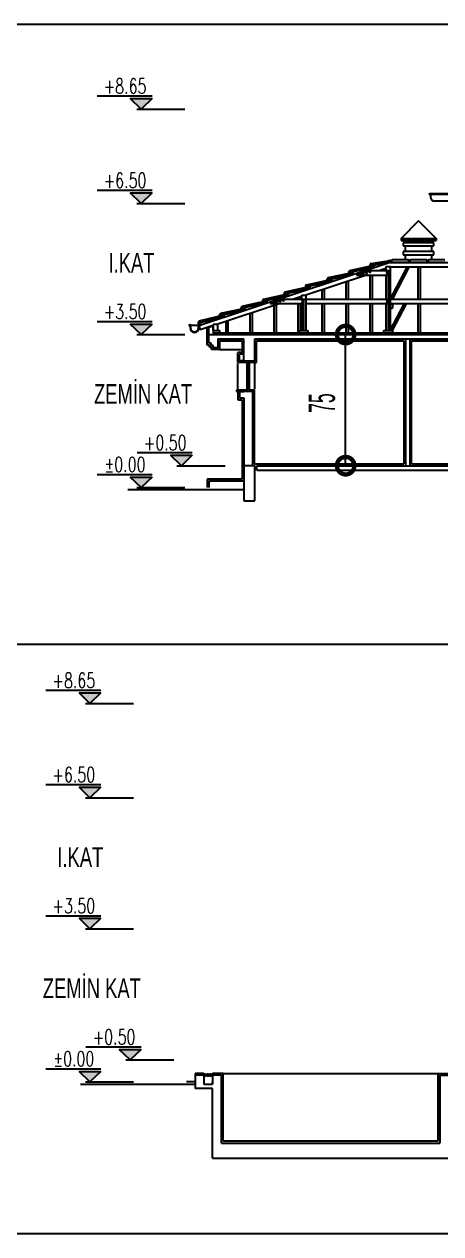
# Model space of a CAD drawing. Extents: x 3907.4 to 3911.57, y -3054.42 to -3053.7.
# Drawn here: x 3907.4813 to 3907.529, y -3054.2076 to -3054.0693 of the extents above; entities that cross this region are included whole.
import ezdxf
from ezdxf.enums import TextEntityAlignment as Align

# ---------------------------------------------------------------- set-up
doc = ezdxf.new("R2010")
doc.units = 0
doc.header["$LTSCALE"] = 2
doc.header["$MEASUREMENT"] = 0
doc.layers.get('0').update_dxf_attribs({"linetype": 'CONTINUOUS'})
for name, color, linetype in [('DOĞRAMA', 2, 'CONTINUOUS'), ('DUVAR', 7, 'CONTINUOUS'), ('KİREMİT', 9, 'CONTINUOUS'), ('MB', 11, 'CONTINUOUS'), ('OLÇÜ', 6, 'CONTINUOUS'), ('SıVA', 6, 'CONTINUOUS'), ('TARAMA', 9, 'CONTINUOUS'), ('TEXT', 11, 'CONTINUOUS')]:
    doc.layers.add(name, color=color, linetype=linetype)
doc.layers.add('Standard', color=7, linetype='CONTINUOUS', lineweight=25)
doc.styles.add('KAPı-PEN', font='simplex.shx', dxfattribs={"width": 0.7, "height": 10})
doc.styles.add('MAHAL', font='stylu.ttf', dxfattribs={"width": 0.7, "height": 20})
doc.styles.add('ÖLÇÜ', font='stylu.ttf', dxfattribs={"width": 0.5})

msp = doc.modelspace()

# ---------------------------------------------------------------- hatches: boundary and pattern name
at = {"layer": 'TEXT'}
for points in [[(3907.49596, -3054.07779), (3907.49346, -3054.07779), (3907.49471, -3054.07899)], [(3907.49596, -3054.08858), (3907.49346, -3054.08858), (3907.49471, -3054.08978)], [(3907.49596, -3054.10358), (3907.49346, -3054.10358), (3907.49471, -3054.10478)], [(3907.50056, -3054.11858), (3907.49806, -3054.11858), (3907.49931, -3054.11978)], [(3907.49596, -3054.12108), (3907.49346, -3054.12108), (3907.49471, -3054.12228)], [(3907.4901, -3054.14577), (3907.4876, -3054.14577), (3907.48885, -3054.14697)], [(3907.4901, -3054.15655), (3907.4876, -3054.15655), (3907.48885, -3054.15775)], [(3907.4901, -3054.17155), (3907.4876, -3054.17155), (3907.48885, -3054.17275)], [(3907.4947, -3054.18655), (3907.4922, -3054.18655), (3907.49345, -3054.18775)], [(3907.4901, -3054.18905), (3907.4876, -3054.18905), (3907.48885, -3054.19025)]]:
    msp.add_hatch(color=6, dxfattribs=at).paths.add_polyline_path(points)

# ---------------------------------------------------------------- linework, layer by layer
at = {"color": 0, "linetype": 'ByBlock', "const_width": 0.002}
for points in [[(3907.51812, -3054.10503, 1), (3907.51812, -3054.10453, 1)], [(3907.51812, -3054.11953, 1), (3907.51812, -3054.12003, 1)]]:
    msp.add_lwpolyline(points, format="xyb", close=True, dxfattribs=at)
at = {"layer": 'DOĞRAMA', "color": 6}
for p, q in [((3907.52322, -3054.10177), (3907.52347, -3054.10177)), ((3907.50685, -3054.11128), (3907.50685, -3054.10778)), ((3907.5071, -3054.10803), (3907.50685, -3054.10803)), ((3907.50697, -3054.11103), (3907.50697, -3054.10803)), ((3907.5071, -3054.11128), (3907.5071, -3054.10778)), ((3907.5071, -3054.11103), (3907.50685, -3054.11103))]:
    msp.add_line(p, q, dxfattribs=at)
at = {"layer": 'DUVAR', "color": 3}
for p, q in [((3907.47543, -3054.06928), (3907.62643, -3054.06928)), ((3907.62643, -3054.14022), (3907.47543, -3054.14022)), ((3907.62643, -3054.20763), (3907.47543, -3054.20763))]:
    msp.add_line(p, q, dxfattribs=at)
at = {"layer": 'DUVAR', "color": 6, "linetype": 'ByBlock'}
for p, q in [((3907.52447, -3054.09378), (3907.52647, -3054.09178)), ((3907.52647, -3054.09178), (3907.52447, -3054.09378)), ((3907.52647, -3054.09178), (3907.52847, -3054.09378)), ((3907.52847, -3054.09378), (3907.52647, -3054.09178)), ((3907.52447, -3054.09378), (3907.52447, -3054.09403)), ((3907.52447, -3054.09378), (3907.52447, -3054.09403)), ((3907.52447, -3054.09403), (3907.52847, -3054.09403)), ((3907.52497, -3054.09428), (3907.52497, -3054.09403)), ((3907.52797, -3054.09428), (3907.52797, -3054.09403)), ((3907.52847, -3054.09378), (3907.52847, -3054.09403)), ((3907.52847, -3054.09403), (3907.52847, -3054.09378)), ((3907.52497, -3054.09528), (3907.52497, -3054.09465)), ((3907.52797, -3054.09528), (3907.52797, -3054.09465)), ((3907.52497, -3054.09617), (3907.52497, -3054.09565)), ((3907.52797, -3054.09617), (3907.52797, -3054.09565))]:
    msp.add_line(p, q, dxfattribs=at)
at = {"layer": 'DUVAR', "color": 6}
for p, q in [((3907.52322, -3054.09655), (3907.50132, -3054.10378)), ((3907.52322, -3054.09655), (3907.53727, -3054.09655)), ((3907.5204, -3054.09801), (3907.51355, -3054.10027)), ((3907.52087, -3054.09751), (3907.51935, -3054.09801)), ((3907.52297, -3054.09801), (3907.51935, -3054.09801)), ((3907.52322, -3054.09751), (3907.52087, -3054.09751)), ((3907.52272, -3054.09724), (3907.52191, -3054.09751)), ((3907.52272, -3054.09701), (3907.52272, -3054.09751)), ((3907.52272, -3054.09701), (3907.52322, -3054.09701)), ((3907.52322, -3054.09751), (3907.52272, -3054.09751)), ((3907.52272, -3054.09801), (3907.52272, -3054.10077)), ((3907.52297, -3054.09751), (3907.52297, -3054.10433)), ((3907.52322, -3054.09701), (3907.52322, -3054.09751)), ((3907.5233, -3054.09705), (3907.52322, -3054.09707)), ((3907.52322, -3054.09751), (3907.52322, -3054.10433)), ((3907.5233, -3054.09705), (3907.53727, -3054.09705)), ((3907.52347, -3054.10077), (3907.5254, -3054.09709)), ((3907.51099, -3054.10077), (3907.50948, -3054.10127)), ((3907.52297, -3054.10077), (3907.51099, -3054.10077)), ((3907.51305, -3054.10043), (3907.51204, -3054.10077)), ((3907.51305, -3054.10027), (3907.51305, -3054.10077)), ((3907.51305, -3054.10027), (3907.51355, -3054.10027)), ((3907.51355, -3054.10077), (3907.51305, -3054.10077)), ((3907.5133, -3054.10077), (3907.5133, -3054.10433)), ((3907.51355, -3054.10027), (3907.51355, -3054.10077)), ((3907.51355, -3054.10077), (3907.51355, -3054.10433)), ((3907.52297, -3054.10077), (3907.52087, -3054.10077)), ((3907.53727, -3054.10077), (3907.52322, -3054.10077)), ((3907.51052, -3054.10127), (3907.50339, -3054.10362)), ((3907.5133, -3054.10127), (3907.50948, -3054.10127)), ((3907.51305, -3054.10127), (3907.51305, -3054.10433)), ((3907.52297, -3054.10127), (3907.51355, -3054.10127)), ((3907.52272, -3054.10127), (3907.52272, -3054.10433)), ((3907.53727, -3054.10127), (3907.52322, -3054.10127)), ((3907.52322, -3054.10127), (3907.52347, -3054.10127)), ((3907.52347, -3054.10127), (3907.52347, -3054.10177)), ((3907.52347, -3054.10433), (3907.52508, -3054.10127)), ((3907.50132, -3054.10378), (3907.50147, -3054.10425)), ((3907.50132, -3054.10378), (3907.50147, -3054.10425)), ((3907.50297, -3054.10376), (3907.50147, -3054.10425)), ((3907.50297, -3054.10376), (3907.50147, -3054.10425)), ((3907.50297, -3054.10376), (3907.50147, -3054.10425)), ((3907.50297, -3054.10376), (3907.50147, -3054.10425)), ((3907.50297, -3054.10381), (3907.50247, -3054.10397)), ((3907.50297, -3054.10381), (3907.50247, -3054.10397)), ((3907.50347, -3054.10362), (3907.50297, -3054.10362)), ((3907.50297, -3054.10433), (3907.50297, -3054.10362)), ((3907.50347, -3054.10362), (3907.50297, -3054.10362)), ((3907.50297, -3054.10433), (3907.50297, -3054.10362)), ((3907.50297, -3054.10381), (3907.50297, -3054.10478)), ((3907.50297, -3054.10381), (3907.50297, -3054.10478)), ((3907.50347, -3054.10433), (3907.50347, -3054.10362)), ((3907.50347, -3054.10433), (3907.50347, -3054.10362)), ((3907.50247, -3054.10478), (3907.50247, -3054.10397)), ((3907.50247, -3054.10478), (3907.50247, -3054.10397)), ((3907.50247, -3054.10478), (3907.53872, -3054.10478)), ((3907.50247, -3054.10578), (3907.50247, -3054.10478)), ((3907.50297, -3054.10433), (3907.50372, -3054.10433)), ((3907.50297, -3054.10433), (3907.50372, -3054.10433)), ((3907.50347, -3054.10528), (3907.50647, -3054.10528)), ((3907.50347, -3054.10528), (3907.50347, -3054.10628)), ((3907.50372, -3054.10458), (3907.50372, -3054.10433)), ((3907.50372, -3054.10458), (3907.50372, -3054.10433)), ((3907.50647, -3054.10778), (3907.50647, -3054.10528)), ((3907.50772, -3054.10778), (3907.50772, -3054.10528)), ((3907.50772, -3054.10528), (3907.53747, -3054.10528)), ((3907.5128, -3054.10433), (3907.5138, -3054.10433)), ((3907.5128, -3054.10433), (3907.5128, -3054.10458)), ((3907.5138, -3054.10433), (3907.5138, -3054.10458)), ((3907.52247, -3054.10433), (3907.52347, -3054.10433)), ((3907.52247, -3054.10433), (3907.52247, -3054.10458)), ((3907.52347, -3054.10433), (3907.52347, -3054.10458)), ((3907.52497, -3054.10528), (3907.52497, -3054.11978)), ((3907.52547, -3054.10528), (3907.52547, -3054.11978)), ((3907.50272, -3054.10578), (3907.50247, -3054.10578)), ((3907.50272, -3054.10603), (3907.50272, -3054.10578)), ((3907.50297, -3054.10603), (3907.50272, -3054.10603)), ((3907.50297, -3054.10628), (3907.50297, -3054.10603)), ((3907.50347, -3054.10628), (3907.50297, -3054.10628)), ((3907.50597, -3054.10778), (3907.50597, -3054.10703)), ((3907.50647, -3054.10703), (3907.50597, -3054.10703)), ((3907.50647, -3054.10778), (3907.50597, -3054.10778)), ((3907.50647, -3054.10778), (3907.50772, -3054.10778)), ((3907.50647, -3054.11128), (3907.50597, -3054.11128)), ((3907.50597, -3054.11128), (3907.50597, -3054.11203)), ((3907.50597, -3054.11203), (3907.50647, -3054.11203)), ((3907.50747, -3054.11128), (3907.50647, -3054.11128)), ((3907.50647, -3054.11203), (3907.50647, -3054.11978)), ((3907.50747, -3054.11128), (3907.50747, -3054.11978)), ((3907.50772, -3054.11978), (3907.50647, -3054.11978)), ((3907.50647, -3054.11978), (3907.50647, -3054.12378)), ((3907.50772, -3054.12378), (3907.50772, -3054.11978)), ((3907.50797, -3054.11978), (3907.53722, -3054.11978)), ((3907.50797, -3054.12028), (3907.50797, -3054.11978)), ((3907.50797, -3054.12028), (3907.53722, -3054.12028)), ((3907.50647, -3054.12153), (3907.50247, -3054.12153)), ((3907.50247, -3054.12153), (3907.50247, -3054.12228)), ((3907.50647, -3054.12253), (3907.49318, -3054.12253)), ((3907.50647, -3054.12378), (3907.50772, -3054.12378)), ((3907.50089, -3054.1893), (3907.50089, -3054.191)), ((3907.50189, -3054.1895), (3907.50089, -3054.1895)), ((3907.50189, -3054.1893), (3907.50189, -3054.1905)), ((3907.50289, -3054.1893), (3907.50289, -3054.1905)), ((3907.50389, -3054.1895), (3907.50289, -3054.1895)), ((3907.50389, -3054.19725), (3907.50389, -3054.1895)), ((3907.52889, -3054.1895), (3907.52889, -3054.19725)), ((3907.52889, -3054.1895), (3907.52989, -3054.1895)), ((3907.48777, -3054.1905), (3907.50089, -3054.1905)), ((3907.50089, -3054.19025), (3907.49989, -3054.19025)), ((3907.50289, -3054.191), (3907.50089, -3054.191)), ((3907.50189, -3054.1905), (3907.50289, -3054.1905)), ((3907.50289, -3054.1905), (3907.50289, -3054.19025)), ((3907.50289, -3054.199), (3907.50289, -3054.191)), ((3907.50389, -3054.19725), (3907.52889, -3054.19725)), ((3907.50289, -3054.199), (3907.52989, -3054.199))]:
    msp.add_line(p, q, dxfattribs=at)
at = {"layer": 'KİREMİT', "color": 9}
for p, q in [((3907.53114, -3054.08868), (3907.52777, -3054.08868)), ((3907.52772, -3054.08878), (3907.52767, -3054.08878)), ((3907.52782, -3054.08878), (3907.52782, -3054.08903)), ((3907.53114, -3054.08878), (3907.52782, -3054.08878)), ((3907.53168, -3054.08953), (3907.52832, -3054.08953)), ((3907.521, -3054.09696), (3907.5209, -3054.09698)), ((3907.52099, -3054.09688), (3907.52114, -3054.09685)), ((3907.52106, -3054.09664), (3907.52268, -3054.09637)), ((3907.52116, -3054.0969), (3907.52109, -3054.09673)), ((3907.5212, -3054.09689), (3907.52116, -3054.0969)), ((3907.52134, -3054.09667), (3907.52118, -3054.09671)), ((3907.52118, -3054.09671), (3907.5212, -3054.09689)), ((3907.5212, -3054.09684), (3907.52298, -3054.09654)), ((3907.52139, -3054.0968), (3907.52134, -3054.09667)), ((3907.52143, -3054.09678), (3907.52139, -3054.0968)), ((3907.52209, -3054.09655), (3907.52143, -3054.09665)), ((3907.52143, -3054.09665), (3907.52143, -3054.09678)), ((3907.52214, -3054.09665), (3907.52209, -3054.09655)), ((3907.52218, -3054.09664), (3907.52214, -3054.09665)), ((3907.52264, -3054.09648), (3907.52218, -3054.09653)), ((3907.52218, -3054.09653), (3907.52218, -3054.09664)), ((3907.52272, -3054.09649), (3907.52264, -3054.09648)), ((3907.52268, -3054.09637), (3907.5227, -3054.09643)), ((3907.5227, -3054.09643), (3907.52297, -3054.09636)), ((3907.52295, -3054.09644), (3907.52272, -3054.09649)), ((3907.52301, -3054.09661), (3907.52295, -3054.09644)), ((3907.52296, -3054.09631), (3907.52301, -3054.0963)), ((3907.52297, -3054.09636), (3907.52296, -3054.09631)), ((3907.52301, -3054.0963), (3907.52303, -3054.09635)), ((3907.52308, -3054.09659), (3907.52301, -3054.09661)), ((3907.52303, -3054.09635), (3907.52319, -3054.09632)), ((3907.52328, -3054.09637), (3907.52306, -3054.09642)), ((3907.52306, -3054.09642), (3907.52308, -3054.09659)), ((3907.52307, -3054.09652), (3907.52321, -3054.09649)), ((3907.52318, -3054.09626), (3907.52325, -3054.09624)), ((3907.52319, -3054.09632), (3907.52318, -3054.09626)), ((3907.52325, -3054.09624), (3907.52328, -3054.09637)), ((3907.52337, -3054.09635), (3907.52337, -3054.0965)), ((3907.52337, -3054.0965), (3907.52537, -3054.0965)), ((3907.52527, -3054.09625), (3907.52347, -3054.09625)), ((3907.52537, -3054.0965), (3907.52537, -3054.09635)), ((3907.52547, -3054.09635), (3907.52547, -3054.0965)), ((3907.52547, -3054.0965), (3907.52747, -3054.0965)), ((3907.52737, -3054.09625), (3907.52557, -3054.09625)), ((3907.52747, -3054.0965), (3907.52747, -3054.09635)), ((3907.52757, -3054.09635), (3907.52757, -3054.0965)), ((3907.52757, -3054.0965), (3907.52957, -3054.0965)), ((3907.52947, -3054.09625), (3907.52767, -3054.09625)), ((3907.50022, -3054.10378), (3907.50017, -3054.10378)), ((3907.50032, -3054.10378), (3907.50032, -3054.10403)), ((3907.50127, -3054.10374), (3907.50036, -3054.10374)), ((3907.50037, -3054.10378), (3907.50037, -3054.10403)), ((3907.50161, -3054.10363), (3907.50127, -3054.10374)), ((3907.50127, -3054.10403), (3907.50127, -3054.10374)), ((3907.50132, -3054.10378), (3907.50162, -3054.10368)), ((3907.50132, -3054.10403), (3907.50132, -3054.10378)), ((3907.50162, -3054.10368), (3907.50161, -3054.10363))]:
    msp.add_line(p, q, dxfattribs=at)
at = {"layer": 'KİREMİT'}
for p, q in [((3907.5186, -3054.09745), (3907.52081, -3054.09696)), ((3907.52081, -3054.09696), (3907.52083, -3054.09701)), ((3907.52083, -3054.09701), (3907.5211, -3054.09695)), ((3907.52109, -3054.0969), (3907.52114, -3054.09689)), ((3907.5211, -3054.09695), (3907.52109, -3054.0969)), ((3907.52114, -3054.09689), (3907.52116, -3054.09694)), ((3907.52116, -3054.09694), (3907.52132, -3054.0969)), ((3907.52141, -3054.09696), (3907.52119, -3054.09701)), ((3907.52131, -3054.09685), (3907.52138, -3054.09683)), ((3907.52132, -3054.0969), (3907.52131, -3054.09685)), ((3907.52138, -3054.09683), (3907.52141, -3054.09696)), ((3907.51613, -3054.09827), (3907.51835, -3054.09778)), ((3907.51623, -3054.09853), (3907.51617, -3054.09836)), ((3907.51641, -3054.0983), (3907.51626, -3054.09834)), ((3907.51626, -3054.09834), (3907.51628, -3054.09852)), ((3907.51627, -3054.09847), (3907.51865, -3054.09794)), ((3907.51646, -3054.09843), (3907.51641, -3054.0983)), ((3907.5172, -3054.09813), (3907.5165, -3054.09828)), ((3907.5165, -3054.09828), (3907.51651, -3054.09842)), ((3907.51725, -3054.09823), (3907.5172, -3054.09813)), ((3907.51729, -3054.09822), (3907.51725, -3054.09823)), ((3907.51831, -3054.09788), (3907.51729, -3054.09811)), ((3907.51729, -3054.09811), (3907.51729, -3054.09822)), ((3907.51839, -3054.0979), (3907.51831, -3054.09788)), ((3907.51835, -3054.09778), (3907.51837, -3054.09783)), ((3907.51837, -3054.09783), (3907.51864, -3054.09777)), ((3907.51862, -3054.09785), (3907.51839, -3054.0979)), ((3907.51853, -3054.09778), (3907.51844, -3054.0978)), ((3907.51853, -3054.0977), (3907.51868, -3054.09767)), ((3907.51867, -3054.09801), (3907.51862, -3054.09785)), ((3907.5187, -3054.09772), (3907.51863, -3054.09754)), ((3907.51863, -3054.09771), (3907.51868, -3054.0977)), ((3907.51864, -3054.09777), (3907.51863, -3054.09771)), ((3907.51875, -3054.098), (3907.51867, -3054.09801)), ((3907.51868, -3054.0977), (3907.5187, -3054.09776)), ((3907.51874, -3054.09771), (3907.5187, -3054.09772)), ((3907.5187, -3054.09776), (3907.51886, -3054.09772)), ((3907.51887, -3054.09749), (3907.51872, -3054.09752)), ((3907.51872, -3054.09752), (3907.51874, -3054.09771)), ((3907.51873, -3054.09765), (3907.52111, -3054.09712)), ((3907.51895, -3054.09777), (3907.51873, -3054.09782)), ((3907.51873, -3054.09782), (3907.51875, -3054.098)), ((3907.51874, -3054.09792), (3907.51887, -3054.09789)), ((3907.51885, -3054.09767), (3907.51892, -3054.09765)), ((3907.51886, -3054.09772), (3907.51885, -3054.09767)), ((3907.51892, -3054.09761), (3907.51887, -3054.09749)), ((3907.51897, -3054.0976), (3907.51892, -3054.09761)), ((3907.51892, -3054.09765), (3907.51895, -3054.09777)), ((3907.51967, -3054.09731), (3907.51897, -3054.09747)), ((3907.51897, -3054.09747), (3907.51897, -3054.0976)), ((3907.51971, -3054.09741), (3907.51967, -3054.09731)), ((3907.51975, -3054.0974), (3907.51971, -3054.09741)), ((3907.52077, -3054.09706), (3907.51975, -3054.09729)), ((3907.51975, -3054.09729), (3907.51975, -3054.0974)), ((3907.52085, -3054.09708), (3907.52077, -3054.09706)), ((3907.52108, -3054.09703), (3907.52085, -3054.09708)), ((3907.52114, -3054.0972), (3907.52108, -3054.09703)), ((3907.52121, -3054.09718), (3907.52114, -3054.0972)), ((3907.52119, -3054.09701), (3907.52121, -3054.09718)), ((3907.5212, -3054.0971), (3907.52134, -3054.09707)), ((3907.51121, -3054.0999), (3907.51343, -3054.09941)), ((3907.51135, -3054.1001), (3907.51372, -3054.09957)), ((3907.51228, -3054.09976), (3907.51158, -3054.09992)), ((3907.51232, -3054.09986), (3907.51228, -3054.09976)), ((3907.51339, -3054.09951), (3907.51237, -3054.09974)), ((3907.51237, -3054.09974), (3907.51237, -3054.09985)), ((3907.51346, -3054.09953), (3907.51339, -3054.09951)), ((3907.51343, -3054.09941), (3907.51344, -3054.09946)), ((3907.51344, -3054.09946), (3907.51371, -3054.0994)), ((3907.51369, -3054.09948), (3907.51346, -3054.09953)), ((3907.51361, -3054.09941), (3907.51352, -3054.09943)), ((3907.51361, -3054.09933), (3907.51375, -3054.0993)), ((3907.51367, -3054.09909), (3907.51589, -3054.09859)), ((3907.51375, -3054.09964), (3907.51369, -3054.09948)), ((3907.5137, -3054.09935), (3907.51376, -3054.09933)), ((3907.51371, -3054.0994), (3907.5137, -3054.09935)), ((3907.51377, -3054.09935), (3907.51371, -3054.09917)), ((3907.51382, -3054.09963), (3907.51375, -3054.09964)), ((3907.51376, -3054.09933), (3907.51377, -3054.09939)), ((3907.51382, -3054.09934), (3907.51377, -3054.09935)), ((3907.51377, -3054.09939), (3907.51393, -3054.09935)), ((3907.51395, -3054.09912), (3907.5138, -3054.09915)), ((3907.5138, -3054.09915), (3907.51382, -3054.09934)), ((3907.51402, -3054.09941), (3907.5138, -3054.09945)), ((3907.5138, -3054.09945), (3907.51382, -3054.09963)), ((3907.51381, -3054.09929), (3907.51619, -3054.09876)), ((3907.51381, -3054.09955), (3907.51395, -3054.09952)), ((3907.51392, -3054.0993), (3907.514, -3054.09928)), ((3907.51393, -3054.09935), (3907.51392, -3054.0993)), ((3907.514, -3054.09924), (3907.51395, -3054.09912)), ((3907.51405, -3054.09923), (3907.514, -3054.09924)), ((3907.514, -3054.09928), (3907.51402, -3054.09941)), ((3907.51474, -3054.09894), (3907.51404, -3054.0991)), ((3907.51404, -3054.0991), (3907.51405, -3054.09923)), ((3907.51479, -3054.09904), (3907.51474, -3054.09894)), ((3907.51483, -3054.09903), (3907.51479, -3054.09904)), ((3907.51585, -3054.0987), (3907.51483, -3054.09892)), ((3907.51483, -3054.09892), (3907.51483, -3054.09903)), ((3907.51592, -3054.09872), (3907.51585, -3054.0987)), ((3907.51589, -3054.09859), (3907.5159, -3054.09865)), ((3907.5159, -3054.09865), (3907.51618, -3054.09859)), ((3907.51616, -3054.09866), (3907.51592, -3054.09872)), ((3907.51607, -3054.09859), (3907.51598, -3054.09861)), ((3907.51607, -3054.09852), (3907.51621, -3054.09848)), ((3907.51621, -3054.09883), (3907.51616, -3054.09866)), ((3907.51617, -3054.09853), (3907.51622, -3054.09852)), ((3907.51618, -3054.09859), (3907.51617, -3054.09853)), ((3907.51629, -3054.09881), (3907.51621, -3054.09883)), ((3907.51622, -3054.09852), (3907.51623, -3054.09857)), ((3907.51628, -3054.09852), (3907.51623, -3054.09853)), ((3907.51623, -3054.09857), (3907.5164, -3054.09854)), ((3907.51649, -3054.09859), (3907.51627, -3054.09864)), ((3907.51627, -3054.09864), (3907.51629, -3054.09881)), ((3907.51628, -3054.09874), (3907.51641, -3054.09871)), ((3907.51639, -3054.09848), (3907.51646, -3054.09846)), ((3907.5164, -3054.09854), (3907.51639, -3054.09848)), ((3907.51651, -3054.09842), (3907.51646, -3054.09843)), ((3907.51646, -3054.09846), (3907.51649, -3054.09859)), ((3907.50628, -3054.10153), (3907.5085, -3054.10104)), ((3907.50846, -3054.10115), (3907.50744, -3054.10137)), ((3907.50854, -3054.10116), (3907.50846, -3054.10115)), ((3907.5085, -3054.10104), (3907.50852, -3054.10109)), ((3907.50852, -3054.10109), (3907.50879, -3054.10103)), ((3907.50877, -3054.10111), (3907.50854, -3054.10116)), ((3907.50868, -3054.10104), (3907.50859, -3054.10106)), ((3907.50868, -3054.10096), (3907.50883, -3054.10093)), ((3907.50875, -3054.10072), (3907.51096, -3054.10022)), ((3907.50883, -3054.10128), (3907.50877, -3054.10111)), ((3907.50885, -3054.10098), (3907.50878, -3054.10081)), ((3907.50878, -3054.10098), (3907.50883, -3054.10097)), ((3907.50879, -3054.10103), (3907.50878, -3054.10098)), ((3907.50883, -3054.10097), (3907.50885, -3054.10102)), ((3907.50889, -3054.10097), (3907.50885, -3054.10098)), ((3907.50885, -3054.10102), (3907.50901, -3054.10098)), ((3907.50902, -3054.10075), (3907.50887, -3054.10079)), ((3907.50887, -3054.10079), (3907.50889, -3054.10097)), ((3907.50888, -3054.10092), (3907.51126, -3054.10039)), ((3907.5091, -3054.10104), (3907.50888, -3054.10109)), ((3907.50888, -3054.10109), (3907.5089, -3054.10126)), ((3907.509, -3054.10093), (3907.50907, -3054.10091)), ((3907.50901, -3054.10098), (3907.509, -3054.10093)), ((3907.50907, -3054.10088), (3907.50902, -3054.10075)), ((3907.50912, -3054.10087), (3907.50907, -3054.10088)), ((3907.50907, -3054.10091), (3907.5091, -3054.10104)), ((3907.50982, -3054.10058), (3907.50912, -3054.10073)), ((3907.50912, -3054.10073), (3907.50912, -3054.10087)), ((3907.50986, -3054.10067), (3907.50982, -3054.10058)), ((3907.5099, -3054.10066), (3907.50986, -3054.10067)), ((3907.51092, -3054.10033), (3907.5099, -3054.10056)), ((3907.5099, -3054.10056), (3907.5099, -3054.10066)), ((3907.511, -3054.10035), (3907.51092, -3054.10033)), ((3907.51096, -3054.10022), (3907.51098, -3054.10028)), ((3907.51098, -3054.10028), (3907.51125, -3054.10022)), ((3907.51123, -3054.1003), (3907.511, -3054.10035)), ((3907.51115, -3054.10022), (3907.51105, -3054.10024)), ((3907.51114, -3054.10015), (3907.51129, -3054.10011)), ((3907.51129, -3054.10046), (3907.51123, -3054.1003)), ((3907.51131, -3054.10017), (3907.51124, -3054.09999)), ((3907.51124, -3054.10016), (3907.51129, -3054.10015)), ((3907.51125, -3054.10022), (3907.51124, -3054.10016)), ((3907.51129, -3054.10015), (3907.51131, -3054.1002)), ((3907.51136, -3054.10044), (3907.51129, -3054.10046)), ((3907.51135, -3054.10016), (3907.51131, -3054.10017)), ((3907.51131, -3054.1002), (3907.51147, -3054.10017)), ((3907.51149, -3054.09994), (3907.51133, -3054.09997)), ((3907.51133, -3054.09997), (3907.51135, -3054.10016)), ((3907.51156, -3054.10022), (3907.51134, -3054.10027)), ((3907.51134, -3054.10027), (3907.51136, -3054.10044)), ((3907.51135, -3054.10037), (3907.51149, -3054.10034)), ((3907.51146, -3054.10011), (3907.51153, -3054.1001)), ((3907.51147, -3054.10017), (3907.51146, -3054.10011)), ((3907.51154, -3054.10006), (3907.51149, -3054.09994)), ((3907.51153, -3054.1001), (3907.51156, -3054.10022)), ((3907.51158, -3054.10005), (3907.51154, -3054.10006)), ((3907.51158, -3054.09992), (3907.51158, -3054.10005)), ((3907.51237, -3054.09985), (3907.51232, -3054.09986)), ((3907.50382, -3054.10235), (3907.50604, -3054.10186)), ((3907.50392, -3054.10262), (3907.50386, -3054.10244)), ((3907.5041, -3054.10238), (3907.50395, -3054.10242)), ((3907.50395, -3054.10242), (3907.50397, -3054.10261)), ((3907.50396, -3054.10255), (3907.50634, -3054.10202)), ((3907.50415, -3054.10251), (3907.5041, -3054.10238)), ((3907.5042, -3054.1025), (3907.50415, -3054.10251)), ((3907.50489, -3054.10221), (3907.50419, -3054.10236)), ((3907.50419, -3054.10236), (3907.5042, -3054.1025)), ((3907.50494, -3054.10231), (3907.50489, -3054.10221)), ((3907.50498, -3054.1023), (3907.50494, -3054.10231)), ((3907.506, -3054.10196), (3907.50498, -3054.10219)), ((3907.50498, -3054.10219), (3907.50498, -3054.1023)), ((3907.50607, -3054.10198), (3907.506, -3054.10196)), ((3907.50604, -3054.10186), (3907.50605, -3054.10191)), ((3907.50605, -3054.10191), (3907.50633, -3054.10185)), ((3907.50631, -3054.10193), (3907.50607, -3054.10198)), ((3907.50622, -3054.10186), (3907.50613, -3054.10188)), ((3907.50622, -3054.10178), (3907.50636, -3054.10175)), ((3907.50636, -3054.10209), (3907.50631, -3054.10193)), ((3907.50638, -3054.1018), (3907.50632, -3054.10162)), ((3907.50632, -3054.10179), (3907.50637, -3054.10178)), ((3907.50633, -3054.10185), (3907.50632, -3054.10179)), ((3907.50644, -3054.10208), (3907.50636, -3054.10209)), ((3907.50637, -3054.10178), (3907.50638, -3054.10184)), ((3907.50643, -3054.10179), (3907.50638, -3054.1018)), ((3907.50638, -3054.10184), (3907.50655, -3054.1018)), ((3907.50656, -3054.10157), (3907.50641, -3054.1016)), ((3907.50641, -3054.1016), (3907.50643, -3054.10179)), ((3907.50642, -3054.10173), (3907.5088, -3054.1012)), ((3907.50664, -3054.10185), (3907.50642, -3054.1019)), ((3907.50642, -3054.1019), (3907.50644, -3054.10208)), ((3907.50643, -3054.102), (3907.50656, -3054.10197)), ((3907.50654, -3054.10175), (3907.50661, -3054.10173)), ((3907.50655, -3054.1018), (3907.50654, -3054.10175)), ((3907.50661, -3054.10169), (3907.50656, -3054.10157)), ((3907.50666, -3054.10168), (3907.50661, -3054.10169)), ((3907.50661, -3054.10173), (3907.50664, -3054.10185)), ((3907.50735, -3054.10139), (3907.50665, -3054.10155)), ((3907.50665, -3054.10155), (3907.50666, -3054.10168)), ((3907.5074, -3054.10149), (3907.50735, -3054.10139)), ((3907.50744, -3054.10148), (3907.5074, -3054.10149)), ((3907.50744, -3054.10137), (3907.50744, -3054.10148)), ((3907.5089, -3054.10126), (3907.50883, -3054.10128)), ((3907.50889, -3054.10118), (3907.50903, -3054.10115)), ((3907.50132, -3054.10355), (3907.50122, -3054.10357)), ((3907.50131, -3054.10347), (3907.50146, -3054.10343)), ((3907.50137, -3054.10322), (3907.50358, -3054.10268)), ((3907.50148, -3054.10349), (3907.50141, -3054.10331)), ((3907.50152, -3054.10348), (3907.50148, -3054.10349)), ((3907.50165, -3054.10325), (3907.5015, -3054.10329)), ((3907.5015, -3054.10329), (3907.50152, -3054.10348)), ((3907.50151, -3054.10342), (3907.50388, -3054.10284)), ((3907.5017, -3054.10337), (3907.50165, -3054.10325)), ((3907.50175, -3054.10336), (3907.5017, -3054.10337)), ((3907.50244, -3054.10306), (3907.50174, -3054.10323)), ((3907.50174, -3054.10323), (3907.50175, -3054.10336)), ((3907.50248, -3054.10315), (3907.50244, -3054.10306)), ((3907.50253, -3054.10314), (3907.50248, -3054.10315)), ((3907.50354, -3054.10278), (3907.50252, -3054.10304)), ((3907.50252, -3054.10304), (3907.50253, -3054.10314)), ((3907.50361, -3054.1028), (3907.50354, -3054.10278)), ((3907.50358, -3054.10268), (3907.50359, -3054.10273)), ((3907.50359, -3054.10273), (3907.50386, -3054.10267)), ((3907.50385, -3054.10274), (3907.50361, -3054.1028)), ((3907.50376, -3054.10267), (3907.50367, -3054.10269)), ((3907.50376, -3054.1026), (3907.5039, -3054.10256)), ((3907.50385, -3054.10261), (3907.50391, -3054.1026)), ((3907.50386, -3054.10267), (3907.50385, -3054.10261)), ((3907.5039, -3054.10291), (3907.50385, -3054.10274)), ((3907.50398, -3054.10289), (3907.5039, -3054.10291)), ((3907.50391, -3054.1026), (3907.50392, -3054.10265)), ((3907.50397, -3054.10261), (3907.50392, -3054.10262)), ((3907.50392, -3054.10265), (3907.50408, -3054.10261)), ((3907.50417, -3054.10266), (3907.50395, -3054.10272)), ((3907.50395, -3054.10272), (3907.50398, -3054.10289)), ((3907.50397, -3054.10281), (3907.5041, -3054.10278)), ((3907.50407, -3054.10256), (3907.50414, -3054.10254)), ((3907.50408, -3054.10261), (3907.50407, -3054.10256)), ((3907.50414, -3054.10254), (3907.50417, -3054.10266))]:
    msp.add_line(p, q, dxfattribs=at)
at = {"layer": 'KİREMİT', "color": 9}
for centre, radius, start, end in [((3907.52777, -3054.08878), 0.0001, 90, 180), ((3907.52777, -3054.08878), 0.00005, 0, 180), ((3907.52832, -3054.08903), 0.0005, 180, 270), ((3907.52347, -3054.09635), 0.0001, 90, 180), ((3907.52527, -3054.09635), 0.0001, 0, 90), ((3907.52557, -3054.09635), 0.0001, 90, 180), ((3907.52737, -3054.09635), 0.0001, 0, 90), ((3907.52767, -3054.09635), 0.0001, 90, 180), ((3907.50027, -3054.10378), 0.0001, 0, 180), ((3907.50027, -3054.10378), 0.00005, 0, 180), ((3907.50082, -3054.10403), 0.0005, 180, 0), ((3907.50082, -3054.10403), 0.00045, 180, 0)]:
    msp.add_arc(centre, radius, start, end, dxfattribs=at)
for centre, major_axis, start_param, end_param in [((3907.52121, -3054.09691), (-0.000217, 0.000225), -0.264398, 1.022605), ((3907.52121, -3054.09691), (-0.000152, 0.000158), -0.208499, 1.022605), ((3907.52318, -3054.09639), (-0.0000691, 0.0000691), 2.575474, 4.14627)]:
    msp.add_ellipse(centre, major_axis=major_axis, ratio=1, start_param=start_param, end_param=end_param, dxfattribs=at)
at = {"layer": 'KİREMİT'}
for centre, major_axis, start_param, end_param in [((3907.52132, -3054.09698), (-0.0000678, 0.0000703), 2.593401, 4.164197), ((3907.51629, -3054.09854), (-0.000217, 0.000225), -0.264398, 1.022605), ((3907.51629, -3054.09854), (-0.000152, 0.000158), -0.208499, 1.022605), ((3907.51875, -3054.09773), (-0.000217, 0.000225), -0.264398, 1.022605), ((3907.51875, -3054.09773), (-0.000152, 0.000158), -0.208499, 1.022605), ((3907.51885, -3054.09779), (-0.0000678, 0.0000703), 2.593401, 4.164197), ((3907.51382, -3054.09936), (-0.000217, 0.000225), -0.264398, 1.022605), ((3907.51382, -3054.09936), (-0.000152, 0.000158), -0.208499, 1.022605), ((3907.51393, -3054.09943), (-0.0000678, 0.0000703), 2.593401, 4.164197), ((3907.51639, -3054.09861), (-0.0000678, 0.0000703), 2.593401, 4.164197), ((3907.5089, -3054.10099), (-0.000217, 0.000225), -0.264398, 1.022605), ((3907.5089, -3054.10099), (-0.000152, 0.000158), -0.208499, 1.022605), ((3907.509, -3054.10106), (-0.0000678, 0.0000703), 2.593401, 4.164197), ((3907.51136, -3054.10018), (-0.000217, 0.000225), -0.264398, 1.022605), ((3907.51136, -3054.10018), (-0.000152, 0.000158), -0.208499, 1.022605), ((3907.51147, -3054.10024), (-0.0000678, 0.0000703), 2.593401, 4.164197), ((3907.50397, -3054.10262), (-0.000217, 0.000225), -0.264398, 1.022605), ((3907.50397, -3054.10262), (-0.000152, 0.000158), -0.208499, 1.022605), ((3907.50644, -3054.10181), (-0.000217, 0.000225), -0.264398, 1.022605), ((3907.50644, -3054.10181), (-0.000152, 0.000158), -0.208499, 1.022605), ((3907.50654, -3054.10188), (-0.0000678, 0.0000703), 2.593401, 4.164197), ((3907.50153, -3054.10349), (-0.000217, 0.000225), -0.241363, 1.045639), ((3907.50153, -3054.10349), (-0.000152, 0.000158), -0.185465, 1.045639), ((3907.50408, -3054.10269), (-0.0000678, 0.0000703), 2.616435, 4.187231)]:
    msp.add_ellipse(centre, major_axis=major_axis, ratio=1, start_param=start_param, end_param=end_param, dxfattribs=at)
at = {"layer": 'MB', "color": 6}
for p, q in [((3907.52094, -3054.10077), (3907.52094, -3054.09801)), ((3907.52119, -3054.10077), (3907.52119, -3054.09801)), ((3907.52322, -3054.10077), (3907.52515, -3054.09709)), ((3907.52644, -3054.10077), (3907.52644, -3054.09705)), ((3907.52669, -3054.10077), (3907.52669, -3054.09705)), ((3907.51544, -3054.10077), (3907.51544, -3054.09964)), ((3907.51569, -3054.10077), (3907.51569, -3054.09956)), ((3907.51819, -3054.10077), (3907.51819, -3054.09874)), ((3907.51844, -3054.10077), (3907.51844, -3054.09865)), ((3907.51269, -3054.10077), (3907.51269, -3054.10055)), ((3907.51294, -3054.10077), (3907.51294, -3054.10047)), ((3907.50719, -3054.10458), (3907.50719, -3054.10237)), ((3907.50744, -3054.10458), (3907.50744, -3054.10228)), ((3907.50994, -3054.10458), (3907.50994, -3054.10146)), ((3907.51019, -3054.10458), (3907.51019, -3054.10138)), ((3907.51269, -3054.10458), (3907.51269, -3054.10127)), ((3907.51294, -3054.10433), (3907.51294, -3054.10127)), ((3907.51544, -3054.10458), (3907.51544, -3054.10127)), ((3907.51569, -3054.10458), (3907.51569, -3054.10127)), ((3907.51819, -3054.10458), (3907.51819, -3054.10127)), ((3907.51844, -3054.10458), (3907.51844, -3054.10127)), ((3907.52094, -3054.10458), (3907.52094, -3054.10127)), ((3907.52119, -3054.10458), (3907.52119, -3054.10127)), ((3907.52322, -3054.10433), (3907.52483, -3054.10127)), ((3907.52644, -3054.10458), (3907.52644, -3054.10127)), ((3907.52669, -3054.10458), (3907.52669, -3054.10127)), ((3907.50444, -3054.10458), (3907.50444, -3054.10327)), ((3907.50469, -3054.10458), (3907.50469, -3054.10319))]:
    msp.add_line(p, q, dxfattribs=at)
for centre in [(3907.52011, -3054.0979), (3907.52051, -3054.09776), (3907.52089, -3054.09764), (3907.52286, -3054.09763), (3907.52286, -3054.09787), (3907.51023, -3054.10116), (3907.51064, -3054.10101), (3907.51102, -3054.10089), (3907.51319, -3054.10088), (3907.51319, -3054.10088), (3907.51319, -3054.10112), (3907.51319, -3054.10112), (3907.52286, -3054.10088), (3907.52286, -3054.10112)]:
    msp.add_circle(centre, 0.0000548, dxfattribs=at)
at = {"layer": 'OLÇÜ', "color": 6}
for p, q in [((3907.51513, -3054.10478), (3907.51712, -3054.10478)), ((3907.51812, -3054.11978), (3907.51812, -3054.10478)), ((3907.51513, -3054.11978), (3907.51712, -3054.11978))]:
    msp.add_line(p, q, dxfattribs=at)
at = {"layer": 'Standard', "color": 6, "linetype": 'ByBlock'}
for p, q in [((3907.52447, -3054.09378), (3907.52847, -3054.09378)), ((3907.52822, -3054.09428), (3907.52472, -3054.09428)), ((3907.52472, -3054.09428), (3907.52472, -3054.09465)), ((3907.52472, -3054.09465), (3907.52822, -3054.09465)), ((3907.52822, -3054.09528), (3907.52472, -3054.09528)), ((3907.52472, -3054.09528), (3907.52472, -3054.09565)), ((3907.52822, -3054.09465), (3907.52822, -3054.09428)), ((3907.52822, -3054.09565), (3907.52822, -3054.09528)), ((3907.52472, -3054.09565), (3907.52822, -3054.09565))]:
    msp.add_line(p, q, dxfattribs=at)
at = {"layer": 'SıVA', "color": 6}
for p, q in [((3907.50227, -3054.10598), (3907.50227, -3054.10399)), ((3907.50227, -3054.10598), (3907.50227, -3054.10399)), ((3907.50297, -3054.10458), (3907.53727, -3054.10458)), ((3907.50252, -3054.10598), (3907.50227, -3054.10598)), ((3907.50252, -3054.10623), (3907.50252, -3054.10598)), ((3907.50277, -3054.10623), (3907.50252, -3054.10623)), ((3907.50277, -3054.10648), (3907.50277, -3054.10623)), ((3907.50367, -3054.10648), (3907.50277, -3054.10648)), ((3907.50367, -3054.10548), (3907.50627, -3054.10548)), ((3907.50367, -3054.10548), (3907.50367, -3054.10648)), ((3907.50367, -3054.10648), (3907.50627, -3054.10648)), ((3907.50627, -3054.10548), (3907.50627, -3054.10683)), ((3907.50792, -3054.10548), (3907.52477, -3054.10548)), ((3907.50792, -3054.10798), (3907.50792, -3054.10548)), ((3907.52477, -3054.10548), (3907.52477, -3054.11958)), ((3907.52567, -3054.10548), (3907.53727, -3054.10548)), ((3907.52567, -3054.11958), (3907.52567, -3054.10548)), ((3907.50577, -3054.10798), (3907.50577, -3054.10683)), ((3907.50627, -3054.10683), (3907.50577, -3054.10683)), ((3907.50685, -3054.10798), (3907.50577, -3054.10798)), ((3907.50767, -3054.10798), (3907.5071, -3054.10798)), ((3907.50767, -3054.10798), (3907.50792, -3054.10798)), ((3907.50792, -3054.10798), (3907.50767, -3054.10798)), ((3907.50577, -3054.11104), (3907.50577, -3054.10809)), ((3907.50767, -3054.10809), (3907.50767, -3054.11104)), ((3907.50685, -3054.11113), (3907.50561, -3054.11113)), ((3907.50561, -3054.11113), (3907.50561, -3054.11128)), ((3907.50561, -3054.11128), (3907.50565, -3054.11128)), ((3907.50577, -3054.11128), (3907.50647, -3054.11128)), ((3907.50577, -3054.11128), (3907.50577, -3054.11223)), ((3907.50767, -3054.11113), (3907.5071, -3054.11113)), ((3907.50747, -3054.11128), (3907.50767, -3054.11128)), ((3907.50767, -3054.11128), (3907.50767, -3054.11113)), ((3907.50767, -3054.11958), (3907.50767, -3054.11128)), ((3907.50577, -3054.11223), (3907.50627, -3054.11223)), ((3907.50627, -3054.11223), (3907.50627, -3054.12133)), ((3907.50767, -3054.11958), (3907.52477, -3054.11958)), ((3907.52567, -3054.11958), (3907.53727, -3054.11958)), ((3907.50627, -3054.12133), (3907.50227, -3054.12133)), ((3907.50227, -3054.12133), (3907.50227, -3054.12228)), ((3907.50189, -3054.1893), (3907.50089, -3054.1893)), ((3907.50409, -3054.1893), (3907.50289, -3054.1893)), ((3907.50409, -3054.19705), (3907.50409, -3054.1893)), ((3907.52869, -3054.1893), (3907.52869, -3054.19705)), ((3907.52869, -3054.1893), (3907.52989, -3054.1893)), ((3907.52869, -3054.19705), (3907.50409, -3054.19705))]:
    msp.add_line(p, q, dxfattribs=at)
at = {"layer": 'SıVA', "color": 9}
for p, q in [((3907.50189, -3054.18933), (3907.50199, -3054.18933)), ((3907.50189, -3054.1896), (3907.50189, -3054.18933)), ((3907.50199, -3054.1896), (3907.50189, -3054.1896)), ((3907.50199, -3054.18933), (3907.50199, -3054.1896)), ((3907.50199, -3054.18942), (3907.50207, -3054.18942)), ((3907.50199, -3054.18952), (3907.50207, -3054.18952)), ((3907.50207, -3054.18933), (3907.50217, -3054.18933)), ((3907.50207, -3054.18933), (3907.50207, -3054.1896)), ((3907.50217, -3054.1896), (3907.50207, -3054.1896)), ((3907.50217, -3054.18933), (3907.50217, -3054.1896)), ((3907.50217, -3054.18942), (3907.50225, -3054.18942)), ((3907.50217, -3054.18952), (3907.50225, -3054.18952)), ((3907.50225, -3054.18933), (3907.50235, -3054.18933)), ((3907.50225, -3054.18933), (3907.50225, -3054.1896)), ((3907.50235, -3054.1896), (3907.50225, -3054.1896)), ((3907.50235, -3054.18933), (3907.50235, -3054.1896)), ((3907.50235, -3054.18942), (3907.50243, -3054.18942)), ((3907.50235, -3054.18952), (3907.50243, -3054.18952)), ((3907.50243, -3054.18933), (3907.50253, -3054.18933)), ((3907.50243, -3054.18933), (3907.50243, -3054.1896)), ((3907.50253, -3054.1896), (3907.50243, -3054.1896)), ((3907.50253, -3054.18933), (3907.50253, -3054.1896)), ((3907.50253, -3054.18942), (3907.50261, -3054.18942)), ((3907.50253, -3054.18952), (3907.50261, -3054.18952)), ((3907.50261, -3054.18933), (3907.50271, -3054.18933)), ((3907.50261, -3054.18933), (3907.50261, -3054.1896)), ((3907.50271, -3054.1896), (3907.50261, -3054.1896)), ((3907.50271, -3054.18933), (3907.50271, -3054.1896)), ((3907.50271, -3054.18942), (3907.50279, -3054.18942)), ((3907.50271, -3054.18952), (3907.50279, -3054.18952)), ((3907.50279, -3054.18933), (3907.50279, -3054.1896)), ((3907.50279, -3054.18933), (3907.50289, -3054.18933)), ((3907.50289, -3054.1896), (3907.50279, -3054.1896)), ((3907.50289, -3054.18933), (3907.50289, -3054.1896))]:
    msp.add_line(p, q, dxfattribs=at)
at = {"layer": 'SıVA', "color": 6}
msp.add_arc((3907.50571, -3054.11128), 0.00006, 0, 180, dxfattribs=at)
at = {"layer": 'TARAMA', "color": 6}
msp.add_line((3907.50409, -3054.1893), (3907.52869, -3054.1893), dxfattribs=at)
at = {"layer": 'TEXT', "color": 6}
for p, q in [((3907.48966, -3054.07749), (3907.49596, -3054.07749)), ((3907.49471, -3054.07899), (3907.49346, -3054.07779)), ((3907.49346, -3054.07779), (3907.49596, -3054.07779)), ((3907.49421, -3054.07899), (3907.49971, -3054.07899)), ((3907.49596, -3054.07779), (3907.49471, -3054.07899)), ((3907.48966, -3054.08828), (3907.49596, -3054.08828)), ((3907.49471, -3054.08978), (3907.49346, -3054.08858)), ((3907.49346, -3054.08858), (3907.49596, -3054.08858)), ((3907.49596, -3054.08858), (3907.49471, -3054.08978)), ((3907.49421, -3054.08978), (3907.49971, -3054.08978)), ((3907.48966, -3054.10328), (3907.49596, -3054.10328)), ((3907.49471, -3054.10478), (3907.49346, -3054.10358)), ((3907.49346, -3054.10358), (3907.49596, -3054.10358)), ((3907.49596, -3054.10358), (3907.49471, -3054.10478)), ((3907.49421, -3054.10478), (3907.49971, -3054.10478)), ((3907.49426, -3054.11828), (3907.50056, -3054.11828)), ((3907.49931, -3054.11978), (3907.49806, -3054.11858)), ((3907.49806, -3054.11858), (3907.50056, -3054.11858)), ((3907.50056, -3054.11858), (3907.49931, -3054.11978)), ((3907.49881, -3054.11978), (3907.50431, -3054.11978)), ((3907.48966, -3054.12078), (3907.49596, -3054.12078)), ((3907.49471, -3054.12228), (3907.49346, -3054.12108)), ((3907.49346, -3054.12108), (3907.49596, -3054.12108)), ((3907.49596, -3054.12108), (3907.49471, -3054.12228)), ((3907.49421, -3054.12228), (3907.49971, -3054.12228)), ((3907.48379, -3054.14547), (3907.4901, -3054.14547)), ((3907.48885, -3054.14697), (3907.4876, -3054.14577)), ((3907.4876, -3054.14577), (3907.4901, -3054.14577)), ((3907.4901, -3054.14577), (3907.48885, -3054.14697)), ((3907.48835, -3054.14697), (3907.49385, -3054.14697)), ((3907.48379, -3054.15625), (3907.4901, -3054.15625)), ((3907.48885, -3054.15775), (3907.4876, -3054.15655)), ((3907.4876, -3054.15655), (3907.4901, -3054.15655)), ((3907.48835, -3054.15775), (3907.49385, -3054.15775)), ((3907.4901, -3054.15655), (3907.48885, -3054.15775)), ((3907.48379, -3054.17125), (3907.4901, -3054.17125)), ((3907.48885, -3054.17275), (3907.4876, -3054.17155)), ((3907.4876, -3054.17155), (3907.4901, -3054.17155)), ((3907.4901, -3054.17155), (3907.48885, -3054.17275)), ((3907.48835, -3054.17275), (3907.49385, -3054.17275)), ((3907.48839, -3054.18625), (3907.4947, -3054.18625)), ((3907.49345, -3054.18775), (3907.4922, -3054.18655)), ((3907.4922, -3054.18655), (3907.4947, -3054.18655)), ((3907.4947, -3054.18655), (3907.49345, -3054.18775)), ((3907.49295, -3054.18775), (3907.49845, -3054.18775)), ((3907.48379, -3054.18875), (3907.4901, -3054.18875)), ((3907.4876, -3054.18905), (3907.4901, -3054.18905)), ((3907.48885, -3054.19025), (3907.4876, -3054.18905)), ((3907.4901, -3054.18905), (3907.48885, -3054.19025)), ((3907.48835, -3054.19025), (3907.49385, -3054.19025))]:
    msp.add_line(p, q, dxfattribs=at)

# ---------------------------------------------------------------- texts
at = {"layer": 'OLÇÜ', "color": 62, "style": 'ÖLÇÜ', "width": 0.5}
msp.add_text('75', height=0.003, rotation=90, dxfattribs=at).set_placement((3907.5169, -3054.11373))
at = {"layer": 'TEXT', "color": 6, "style": 'MAHAL', "width": 0.7}
for s, p in [('I.KAT', (3907.49097, -3054.09769)), ('ZEMİN KAT', (3907.48931, -3054.11269)), ('I.KAT', (3907.48511, -3054.16567)), ('ZEMİN KAT', (3907.48345, -3054.18067))]:
    msp.add_text(s, height=0.00225, dxfattribs=at).set_placement(p)
at = {"layer": 'TEXT', "color": 6, "style": 'KAPı-PEN', "width": 0.7}
for tag, text, p in [('+8.65', '+8.65', (3907.49286, -3054.07721)), ('+6.50', '+6.50', (3907.49286, -3054.088)), ('+3.50', '+3.50', (3907.49286, -3054.103)), ('+0.50', '+0.50', (3907.49746, -3054.118)), ('±0.00', '±0.00', (3907.49286, -3054.1205)), ('+8.65', '+8.65', (3907.487, -3054.14519)), ('+6.50', '+6.50', (3907.487, -3054.15597)), ('+3.50', '+3.50', (3907.487, -3054.17097)), ('+0.50', '+0.50', (3907.4916, -3054.18597)), ('±0.00', '±0.00', (3907.487, -3054.18847))]:
    msp.add_attdef(tag, text=text, height=0.0017, dxfattribs=at).set_placement(p, align=Align.CENTER)

doc.saveas('drawing.dxf')
